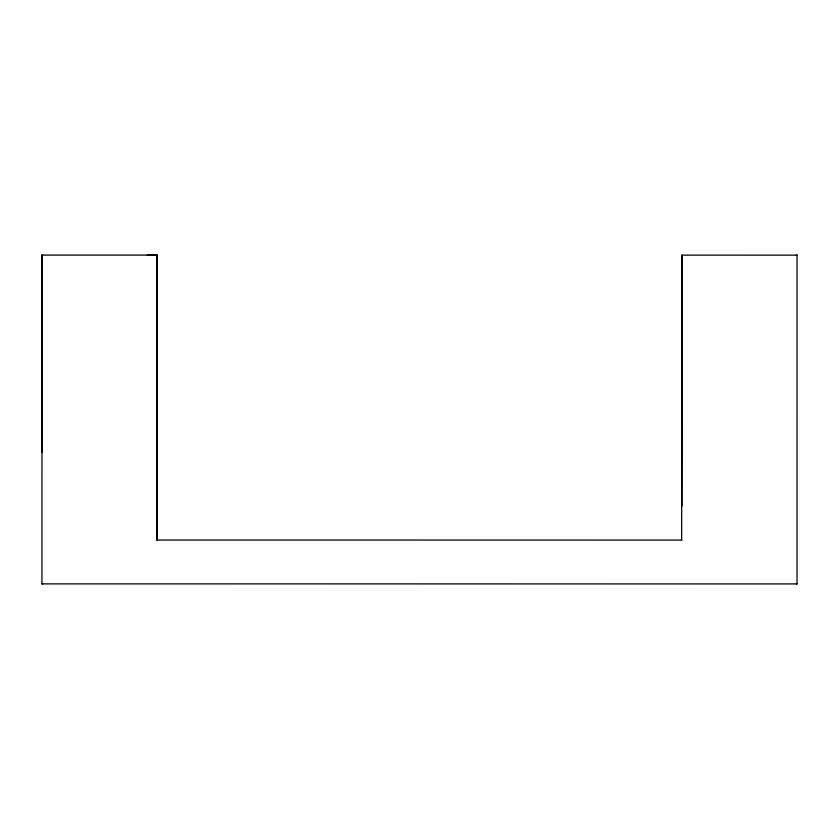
<?xml version="1.0" encoding="UTF-8"?>
<svg xmlns="http://www.w3.org/2000/svg" width="839" height="839" viewBox="0 0 839 839"><rect width="100%" height="100%" fill="white"/><g stroke="black" fill="none" stroke-linecap="round" stroke-linejoin="round"><path stroke-width="1.26" d="M41.95 452.357L41.96 255.087L42.726 255.087M157.019 540.043L157.04 255.098L147.171 255.098M681.656 540.064L681.971 255.119L797.029 255.129L797.019 583.913L41.96 583.881L41.971 255.087L157.04 255.098L157.208 540.043M681.95 506.074L681.971 255.119M796.305 255.119L797.05 255.119M681.95 540.064L156.998 540.043L157.029 255.098L157.04 452.368M41.971 583.881L42.726 583.881M796.274 583.913L797.019 583.913"/></g></svg>
